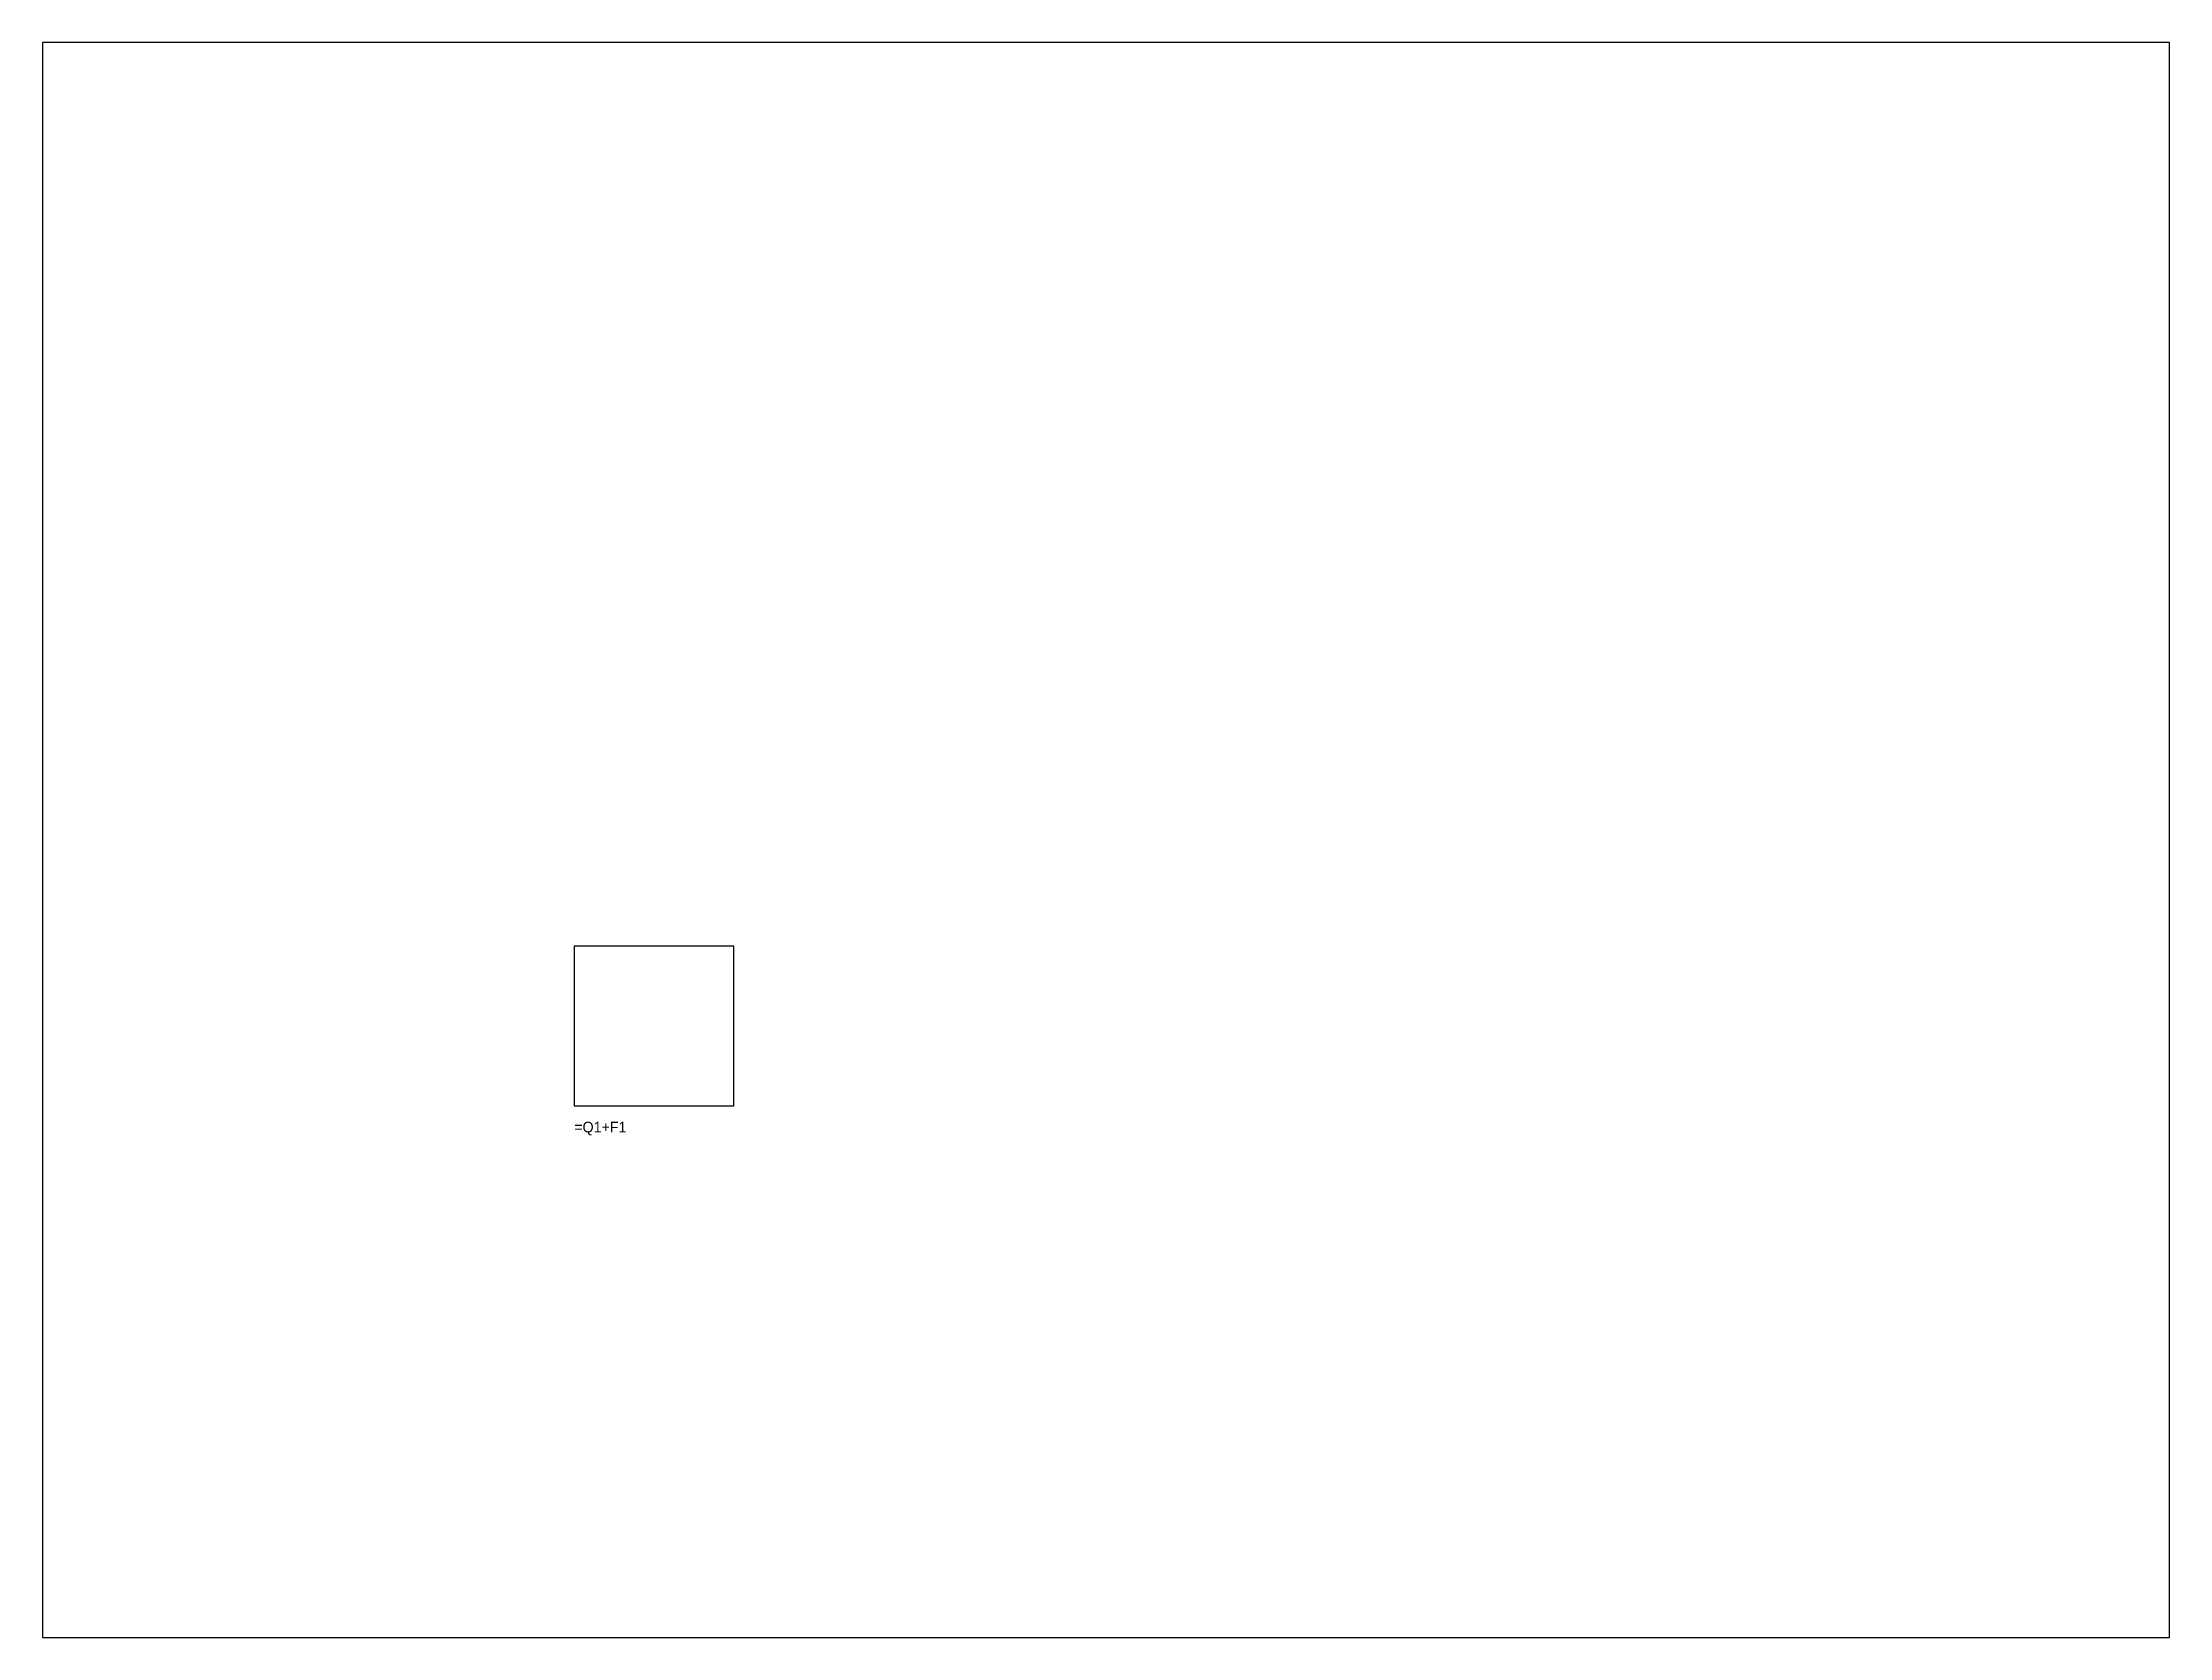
# Model space of a CAD drawing. Header units: inches. Extents: x 0 to 40, y 0 to 30.
import ezdxf

# ---------------------------------------------------------------- set-up
doc = ezdxf.new("R2010")
doc.units = ezdxf.units.IN

# ---------------------------------------------------------------- blocks, each defined once
blk = doc.blocks.new('MCB')
at = {"layer": 'DEVICE'}
blk.add_lwpolyline([(0, 0), (3, 0), (3, 3), (0, 3)], close=True, dxfattribs=at)
blk.add_attdef('TAG', (0, -0.5), '', height=0.2)

msp = doc.modelspace()

# ---------------------------------------------------------------- linework, layer by layer
at = {"layer": 'PANEL'}
msp.add_lwpolyline([(0, 0), (40, 0), (40, 30), (0, 30)], close=True, dxfattribs=at)

# ---------------------------------------------------------------- block references
at = {"layer": 'DEVICE'}
ref = msp.add_blockref('MCB', (10, 10), dxfattribs=at)
ref.add_attrib('TAG', '=Q1+F1', (10, 9.5), dxfattribs={"height": 0.2})

doc.saveas('drawing.dxf')
